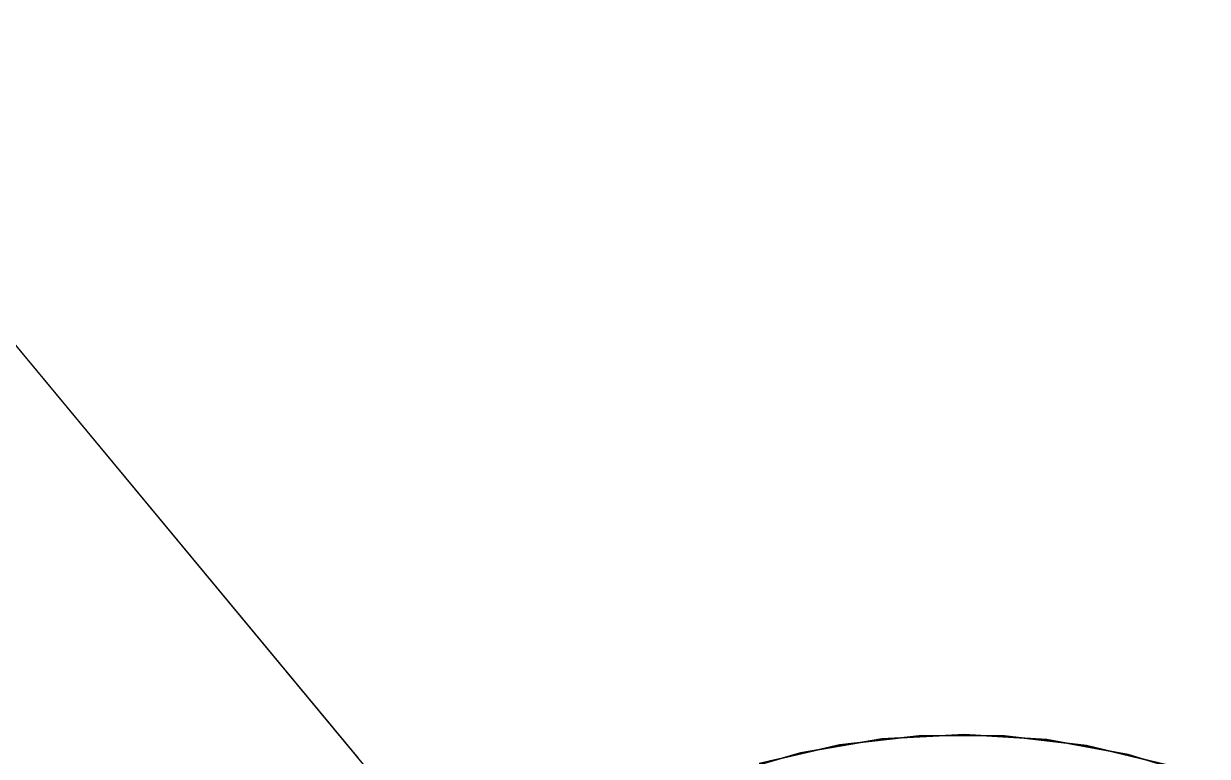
# Model space of a CAD drawing. Header units: metres. Extents: x 0 to 420, y 0 to 297.
# Drawn here: x 139.57 to 146.03, y 66.86 to 70.86 of the extents above; entities that cross this region are included whole.
import ezdxf

# ---------------------------------------------------------------- set-up
doc = ezdxf.new("R2010")
doc.units = ezdxf.units.M

msp = doc.modelspace()

# ---------------------------------------------------------------- linework, layer by layer
at = {"layer": 'GEOMETRY'}
for p, q in [((128.3649, 82.5445), (141.3926, 66.8509)), ((128.3649, 82.5445), (142.0415, 66.0691)), ((143.8099, 66.8811), (144.2552, 66.957)), ((144.2552, 66.957), (143.8099, 66.8811)), ((143.8099, 66.8811), (144.2552, 66.957)), ((144.2552, 66.957), (143.8099, 66.8811)), ((144.4735, 66.9751), (144.0246, 66.9244)), ((144.0246, 66.9244), (144.4735, 66.9751)), ((144.4735, 66.9751), (144.0246, 66.9244)), ((144.0246, 66.9244), (144.4735, 66.9751)), ((144.2552, 66.957), (144.7063, 66.9809)), ((144.7063, 66.9809), (144.2552, 66.957)), ((144.2552, 66.957), (144.7063, 66.9809)), ((144.7063, 66.9809), (144.2552, 66.957)), ((144.9252, 66.9736), (144.4735, 66.9751)), ((144.4735, 66.9751), (144.9252, 66.9736)), ((144.9252, 66.9736), (144.4735, 66.9751)), ((144.4735, 66.9751), (144.9252, 66.9736)), ((144.7063, 66.9809), (145.1572, 66.9524)), ((145.1572, 66.9524), (144.7063, 66.9809)), ((144.7063, 66.9809), (145.1572, 66.9524)), ((145.1572, 66.9524), (144.7063, 66.9809)), ((145.3738, 66.9198), (144.9252, 66.9736)), ((144.9252, 66.9736), (145.3738, 66.9198)), ((145.3738, 66.9198), (144.9252, 66.9736)), ((144.9252, 66.9736), (145.3738, 66.9198)), ((145.1572, 66.9524), (145.6017, 66.8719)), ((145.6017, 66.8719), (145.1572, 66.9524)), ((145.1572, 66.9524), (145.6017, 66.8719)), ((145.6017, 66.8719), (145.1572, 66.9524)), ((144.0246, 66.9244), (143.5846, 66.822)), ((143.5846, 66.822), (144.0246, 66.9244)), ((144.0246, 66.9244), (143.5846, 66.822)), ((143.5846, 66.822), (144.0246, 66.9244)), ((145.813, 66.8145), (145.3738, 66.9198)), ((145.3738, 66.9198), (145.813, 66.8145)), ((145.813, 66.8145), (145.3738, 66.9198)), ((145.3738, 66.9198), (145.813, 66.8145)), ((143.3764, 66.7543), (143.8099, 66.8811)), ((143.8099, 66.8811), (143.3764, 66.7543)), ((143.3764, 66.7543), (143.8099, 66.8811)), ((143.8099, 66.8811), (143.3764, 66.7543)), ((145.6017, 66.8719), (146.0339, 66.7406)), ((146.0339, 66.7406), (145.6017, 66.8719)), ((145.6017, 66.8719), (146.0339, 66.7406)), ((146.0339, 66.7406), (145.6017, 66.8719))]:
    msp.add_line(p, q, dxfattribs=at)

doc.saveas('drawing.dxf')
